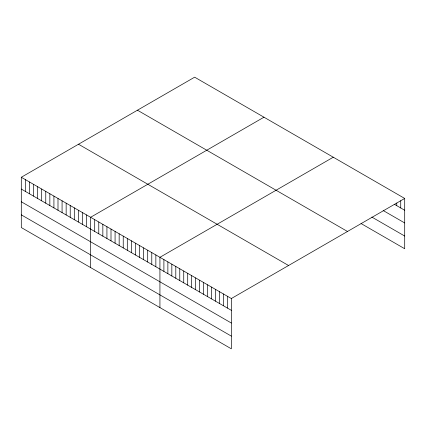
<?xml version="1.0" encoding="UTF-8"?>
<svg xmlns="http://www.w3.org/2000/svg" width="426" height="426" viewBox="0 0 426 426"><rect width="100%" height="100%" fill="white"/><g stroke="black" fill="none" stroke-linecap="round" stroke-linejoin="round"><path stroke-width="0.64" d="M21.3 177.264L231.35 298.53L231.35 348.819L21.3 227.553L21.3 177.264L194.65 77.181L404.7 198.447L404.7 248.736L361.056 223.538M263.966 117.198L90.616 217.281L90.616 267.571M333.286 157.215L159.931 257.299L159.931 307.588M231.35 298.53L404.7 198.447M394.497 204.363L404.7 210.252M383.16 210.519L404.7 222.952M371.823 217.058L404.7 236.036M137.444 110.206L347.494 231.478M78.506 144.233L288.556 265.505M21.3 189.064L231.35 310.336M21.3 201.764L231.35 323.036M21.3 214.853L231.35 336.119M400.733 200.747L400.733 207.963M396.766 203.048L396.766 205.673M227.377 296.24L227.377 308.046M223.41 293.951L223.41 305.756M219.443 291.661L219.443 303.466M215.476 289.371L215.476 301.171M211.509 287.081L211.509 298.882M207.542 284.786L207.542 296.592M203.575 282.497L203.575 294.302M199.608 280.207L199.608 292.012M195.64 277.917L195.64 289.723M191.673 275.627L191.673 287.428M187.706 273.338L187.706 285.138M183.739 271.042L183.739 282.848M179.767 268.753L179.767 280.558M175.8 266.463L175.8 278.269M171.832 264.173L171.832 275.979M167.865 261.883L167.865 273.684M163.898 259.594L163.898 271.394M155.852 254.945L155.852 266.751M151.778 252.591L151.778 264.397M147.7 250.238L147.7 262.043M143.621 247.884L143.621 259.69M139.547 245.53L139.547 257.336M135.468 243.177L135.468 254.982M131.389 240.823L131.389 252.623M127.31 238.469L127.31 250.27M123.236 236.116L123.236 247.916M119.158 233.762L119.158 245.562M115.079 231.409L115.079 243.209M111.005 229.055L111.005 240.855M106.926 226.696L106.926 238.501M102.847 224.342L102.847 236.148M98.768 221.989L98.768 233.794M94.694 219.635L94.694 231.44M86.537 214.928L86.537 226.733M82.463 212.574L82.463 224.38M78.384 210.22L78.384 222.021M74.305 207.867L74.305 219.667M70.226 205.513L70.226 217.313M66.152 203.159L66.152 214.96M62.074 200.806L62.074 212.606M57.995 198.452L57.995 210.252M53.921 196.093L53.921 207.899M49.842 193.739L49.842 205.545M45.763 191.386L45.763 203.191M41.689 189.032L41.689 200.838M37.61 186.679L37.61 198.484M33.532 184.325L33.532 196.13M29.453 181.971L29.453 193.777M25.379 179.618L25.379 191.418"/></g></svg>
